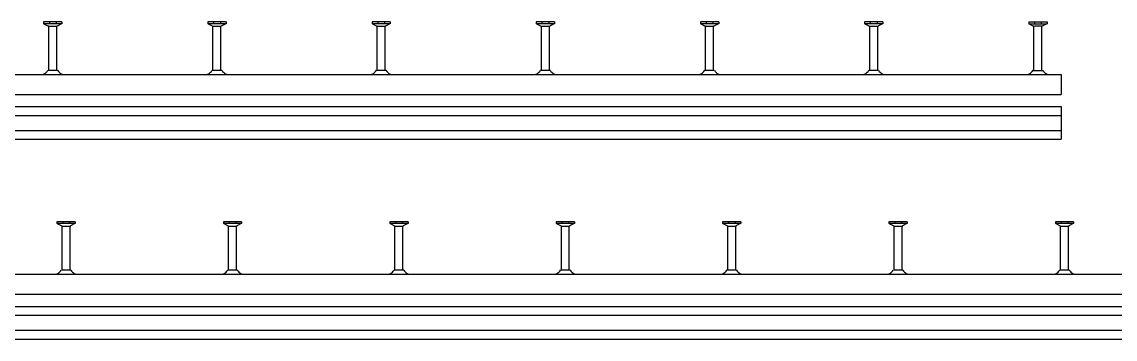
# Model space of a CAD drawing. Header units: millimetres. Extents: x 6357 to 12496, y -479 to 2742.
# Drawn here: x 7894 to 9537, y -479 to -3 of the extents above; entities that cross this region are included whole.
import ezdxf

# ---------------------------------------------------------------- set-up
doc = ezdxf.new("R2010")
doc.units = ezdxf.units.MM
doc.header["$LTSCALE"] = 10
doc.layers.add('HALFEN', color=2, linetype='CONTINUOUS')

msp = doc.modelspace()

# ---------------------------------------------------------------- linework, layer by layer
at = {"layer": 'HALFEN'}
for p, q in [((7954.7, -3.3), (7927.2, -3.3)), ((7927.2, -3.3), (7927.2, -6)), ((7954.7, -6), (7927.2, -6)), ((7927.7, -6), (7934.5, -9.5)), ((7935, -76), (7935, -10.2)), ((7935.6, -9.8), (7946.3, -9.8)), ((7935.9, -3.3), (7935.9, -6)), ((7946, -3.3), (7946, -6)), ((7947, -76), (7947, -10.2)), ((7954.2, -6), (7947.4, -9.5)), ((7954.7, -3.3), (7954.7, -6)), ((8201.4, -3.3), (8173.9, -3.3)), ((8173.9, -3.3), (8173.9, -6)), ((8201.4, -6), (8173.9, -6)), ((8174.4, -6), (8181.2, -9.5)), ((8181.6, -76), (8181.6, -10.2)), ((8182.3, -9.8), (8192.9, -9.8)), ((8182.6, -3.3), (8182.6, -6)), ((8192.7, -3.3), (8192.7, -6)), ((8193.6, -76), (8193.6, -10.2)), ((8200.9, -6), (8194.1, -9.5)), ((8201.4, -3.3), (8201.4, -6)), ((8448, -3.3), (8420.6, -3.3)), ((8420.6, -3.3), (8420.6, -6)), ((8448, -6), (8420.6, -6)), ((8421.1, -6), (8427.9, -9.5)), ((8428.3, -76), (8428.3, -10.2)), ((8429, -9.8), (8439.6, -9.8)), ((8429.2, -3.3), (8429.2, -6)), ((8439.4, -3.3), (8439.4, -6)), ((8440.3, -76), (8440.3, -10.2)), ((8447.5, -6), (8440.7, -9.5)), ((8448, -3.3), (8448, -6)), ((8694.7, -3.3), (8667.2, -3.3)), ((8667.2, -3.3), (8667.2, -6)), ((8694.7, -6), (8667.2, -6)), ((8667.7, -6), (8674.5, -9.5)), ((8675, -76), (8675, -10.2)), ((8675.6, -9.8), (8686.3, -9.8)), ((8675.9, -3.3), (8675.9, -6)), ((8686, -3.3), (8686, -6)), ((8687, -76), (8687, -10.2)), ((8694.2, -6), (8687.4, -9.5)), ((8694.7, -3.3), (8694.7, -6)), ((8941.4, -3.3), (8913.9, -3.3)), ((8913.9, -3.3), (8913.9, -6)), ((8941.4, -6), (8913.9, -6)), ((8914.4, -6), (8921.2, -9.5)), ((8921.6, -76), (8921.6, -10.2)), ((8922.3, -9.8), (8932.9, -9.8)), ((8922.6, -3.3), (8922.6, -6)), ((8932.7, -3.3), (8932.7, -6)), ((8933.6, -76), (8933.6, -10.2)), ((8940.9, -6), (8934.1, -9.5)), ((8941.4, -3.3), (8941.4, -6)), ((9188, -3.3), (9160.6, -3.3)), ((9160.6, -3.3), (9160.6, -6)), ((9188, -6), (9160.6, -6)), ((9161.1, -6), (9167.9, -9.5)), ((9168.3, -76), (9168.3, -10.2)), ((9169, -9.8), (9179.6, -9.8)), ((9169.2, -3.3), (9169.2, -6)), ((9179.4, -3.3), (9179.4, -6)), ((9180.3, -76), (9180.3, -10.2)), ((9187.5, -6), (9180.7, -9.5)), ((9188, -3.3), (9188, -6)), ((9407.2, -3.3), (9434.7, -3.3)), ((9407.2, -3.3), (9407.2, -6)), ((9407.2, -6), (9434.7, -6)), ((9407.7, -6), (9414.5, -9.5)), ((9415, -76), (9415, -10.2)), ((9426.3, -9.8), (9415.7, -9.8)), ((9415.9, -3.3), (9415.9, -6)), ((9426, -3.3), (9426, -6)), ((9427, -76), (9427, -10.2)), ((9434.2, -6), (9427.4, -9.5)), ((9434.7, -3.3), (9434.7, -6)), ((6426, -82), (9456, -82)), ((7948.2, -76), (7933.8, -76)), ((8194.8, -76), (8180.4, -76)), ((8441.5, -76), (8427.1, -76)), ((8688.2, -76), (8673.8, -76)), ((8934.8, -76), (8920.4, -76)), ((9181.5, -76), (9167.1, -76)), ((9413.8, -76), (9428.2, -76)), ((9456, -82), (9456, -112)), ((6426, -112), (9456, -112)), ((6426, -130.4), (9456, -130.4)), ((9456, -130.4), (9456, -179.4)), ((6426, -143.6), (9456, -143.6)), ((6426, -166.1), (9456, -166.1)), ((6426, -179.4), (9456, -179.4)), ((7974.7, -303.3), (7947.2, -303.3)), ((7947.2, -303.3), (7947.2, -306)), ((7974.7, -306), (7947.2, -306)), ((7947.7, -306), (7954.5, -309.5)), ((7955, -376), (7955, -310.2)), ((7955.6, -309.8), (7966.3, -309.8)), ((7955.9, -303.3), (7955.9, -306)), ((7966, -303.3), (7966, -306)), ((7967, -376), (7967, -310.2)), ((7974.2, -306), (7967.4, -309.5)), ((7974.7, -303.3), (7974.7, -306)), ((8224.7, -303.3), (8197.2, -303.3)), ((8197.2, -303.3), (8197.2, -306)), ((8224.7, -306), (8197.2, -306)), ((8197.7, -306), (8204.5, -309.5)), ((8205, -376), (8205, -310.2)), ((8205.6, -309.8), (8216.3, -309.8)), ((8205.9, -303.3), (8205.9, -306)), ((8216, -303.3), (8216, -306)), ((8217, -376), (8217, -310.2)), ((8224.2, -306), (8217.4, -309.5)), ((8224.7, -303.3), (8224.7, -306)), ((8474.7, -303.3), (8447.2, -303.3)), ((8447.2, -303.3), (8447.2, -306)), ((8474.7, -306), (8447.2, -306)), ((8447.7, -306), (8454.5, -309.5)), ((8455, -376), (8455, -310.2)), ((8455.6, -309.8), (8466.3, -309.8)), ((8455.9, -303.3), (8455.9, -306)), ((8466, -303.3), (8466, -306)), ((8467, -376), (8467, -310.2)), ((8474.2, -306), (8467.4, -309.5)), ((8474.7, -303.3), (8474.7, -306)), ((8724.7, -303.3), (8697.2, -303.3)), ((8697.2, -303.3), (8697.2, -306)), ((8724.7, -306), (8697.2, -306)), ((8697.7, -306), (8704.5, -309.5)), ((8705, -376), (8705, -310.2)), ((8705.6, -309.8), (8716.3, -309.8)), ((8705.9, -303.3), (8705.9, -306)), ((8716, -303.3), (8716, -306)), ((8717, -376), (8717, -310.2)), ((8724.2, -306), (8717.4, -309.5)), ((8724.7, -303.3), (8724.7, -306)), ((8974.7, -303.3), (8947.2, -303.3)), ((8947.2, -303.3), (8947.2, -306)), ((8974.7, -306), (8947.2, -306)), ((8947.7, -306), (8954.5, -309.5)), ((8955, -376), (8955, -310.2)), ((8955.6, -309.8), (8966.3, -309.8)), ((8955.9, -303.3), (8955.9, -306)), ((8966, -303.3), (8966, -306)), ((8967, -376), (8967, -310.2)), ((8974.2, -306), (8967.4, -309.5)), ((8974.7, -303.3), (8974.7, -306)), ((9224.7, -303.3), (9197.2, -303.3)), ((9197.2, -303.3), (9197.2, -306)), ((9224.7, -306), (9197.2, -306)), ((9197.7, -306), (9204.5, -309.5)), ((9205, -376), (9205, -310.2)), ((9205.6, -309.8), (9216.3, -309.8)), ((9205.9, -303.3), (9205.9, -306)), ((9216, -303.3), (9216, -306)), ((9217, -376), (9217, -310.2)), ((9224.2, -306), (9217.4, -309.5)), ((9224.7, -303.3), (9224.7, -306)), ((9474.7, -303.3), (9447.2, -303.3)), ((9447.2, -303.3), (9447.2, -306)), ((9474.7, -306), (9447.2, -306)), ((9447.7, -306), (9454.5, -309.5)), ((9455, -376), (9455, -310.2)), ((9455.6, -309.8), (9466.3, -309.8)), ((9455.9, -303.3), (9455.9, -306)), ((9466, -303.3), (9466, -306)), ((9467, -376), (9467, -310.2)), ((9474.2, -306), (9467.4, -309.5)), ((9474.7, -303.3), (9474.7, -306)), ((7968.2, -376), (7953.8, -376)), ((8218.2, -376), (8203.8, -376)), ((8468.2, -376), (8453.8, -376)), ((8718.2, -376), (8703.8, -376)), ((8968.2, -376), (8953.8, -376)), ((9218.2, -376), (9203.8, -376)), ((9468.2, -376), (9453.8, -376)), ((6426, -382), (12496, -382)), ((6426, -412), (12496, -412)), ((6426, -430.4), (12496, -430.4)), ((6426, -443.6), (12496, -443.6)), ((6426, -466.1), (12496, -466.1)), ((6426, -479.4), (12496, -479.4))]:
    msp.add_line(p, q, dxfattribs=at)
for centre, radius, start, end in [((7934.2, -10.2), 0.8, 0, 62.3005), ((7947.8, -10.2), 0.8, 117.6995, 180), ((8180.8, -10.2), 0.8, 0, 62.3005), ((8194.4, -10.2), 0.8, 117.6995, 180), ((8427.5, -10.2), 0.8, 0, 62.3005), ((8441.1, -10.2), 0.8, 117.6995, 180), ((8674.2, -10.2), 0.8, 0, 62.3005), ((8687.8, -10.2), 0.8, 117.6995, 180), ((8920.8, -10.2), 0.8, 0, 62.3005), ((8934.4, -10.2), 0.8, 117.6995, 180), ((9167.5, -10.2), 0.8, 0, 62.3005), ((9181.1, -10.2), 0.8, 117.6995, 180), ((9414.2, -10.2), 0.8, 0, 62.3005), ((9427.8, -10.2), 0.8, 117.6995, 180), ((7924.2, -73.2), 9, 283.5362, 296.8414), ((7919.3, -66.4), 17.3, 301.0756, 326.5383), ((7962.6, -66.4), 17.3, 213.4617, 238.9244), ((7957.7, -73.2), 9, 243.1586, 256.4638), ((8170.9, -73.2), 9, 283.5362, 296.8414), ((8166, -66.4), 17.3, 301.0756, 326.5383), ((8209.3, -66.4), 17.3, 213.4617, 238.9244), ((8204.4, -73.2), 9, 243.1586, 256.4638), ((8417.5, -73.2), 9, 283.5362, 296.8414), ((8412.7, -66.4), 17.3, 301.0756, 326.5383), ((8455.9, -66.4), 17.3, 213.4617, 238.9244), ((8451.1, -73.2), 9, 243.1586, 256.4638), ((8664.2, -73.2), 9, 283.5362, 296.8414), ((8659.3, -66.4), 17.3, 301.0756, 326.5383), ((8702.6, -66.4), 17.3, 213.4617, 238.9244), ((8697.7, -73.2), 9, 243.1586, 256.4638), ((8910.9, -73.2), 9, 283.5362, 296.8414), ((8906, -66.4), 17.3, 301.0756, 326.5383), ((8949.3, -66.4), 17.3, 213.4617, 238.9244), ((8944.4, -73.2), 9, 243.1586, 256.4638), ((9157.5, -73.2), 9, 283.5362, 296.8414), ((9152.7, -66.4), 17.3, 301.0756, 326.5383), ((9195.9, -66.4), 17.3, 213.4617, 238.9244), ((9191.1, -73.2), 9, 243.1586, 256.4638), ((9404.2, -73.2), 9, 283.5362, 296.8414), ((9399.3, -66.4), 17.3, 301.0756, 326.5383), ((9442.6, -66.4), 17.3, 213.4617, 238.9244), ((9437.7, -73.2), 9, 243.1586, 256.4638), ((7954.2, -310.2), 0.8, 0, 62.3005), ((7967.8, -310.2), 0.8, 117.6995, 180), ((8204.2, -310.2), 0.8, 0, 62.3005), ((8217.8, -310.2), 0.8, 117.6995, 180), ((8454.2, -310.2), 0.8, 0, 62.3005), ((8467.8, -310.2), 0.8, 117.6995, 180), ((8704.2, -310.2), 0.8, 0, 62.3005), ((8717.8, -310.2), 0.8, 117.6995, 180), ((8954.2, -310.2), 0.8, 0, 62.3005), ((8967.8, -310.2), 0.8, 117.6995, 180), ((9204.2, -310.2), 0.8, 0, 62.3005), ((9217.8, -310.2), 0.8, 117.6995, 180), ((9454.2, -310.2), 0.8, 0, 62.3005), ((9467.8, -310.2), 0.8, 117.6995, 180), ((7939.3, -366.4), 17.3, 301.0756, 326.5383), ((7982.6, -366.4), 17.3, 213.4617, 238.9244), ((8189.3, -366.4), 17.3, 301.0756, 326.5383), ((8232.6, -366.4), 17.3, 213.4617, 238.9244), ((8439.3, -366.4), 17.3, 301.0756, 326.5383), ((8482.6, -366.4), 17.3, 213.4617, 238.9244), ((8689.3, -366.4), 17.3, 301.0756, 326.5383), ((8732.6, -366.4), 17.3, 213.4617, 238.9244), ((8939.3, -366.4), 17.3, 301.0756, 326.5383), ((8982.6, -366.4), 17.3, 213.4617, 238.9244), ((9189.3, -366.4), 17.3, 301.0756, 326.5383), ((9232.6, -366.4), 17.3, 213.4617, 238.9244), ((9439.3, -366.4), 17.3, 301.0756, 326.5383), ((9482.6, -366.4), 17.3, 213.4617, 238.9244), ((7944.2, -373.2), 9, 283.5362, 296.8414), ((7977.7, -373.2), 9, 243.1586, 256.4638), ((8194.2, -373.2), 9, 283.5362, 296.8414), ((8227.7, -373.2), 9, 243.1586, 256.4638), ((8444.2, -373.2), 9, 283.5362, 296.8414), ((8477.7, -373.2), 9, 243.1586, 256.4638), ((8694.2, -373.2), 9, 283.5362, 296.8414), ((8727.7, -373.2), 9, 243.1586, 256.4638), ((8944.2, -373.2), 9, 283.5362, 296.8414), ((8977.7, -373.2), 9, 243.1586, 256.4638), ((9194.2, -373.2), 9, 283.5362, 296.8414), ((9227.7, -373.2), 9, 243.1586, 256.4638), ((9444.2, -373.2), 9, 283.5362, 296.8414), ((9477.7, -373.2), 9, 243.1586, 256.4638)]:
    msp.add_arc(centre, radius, start, end, dxfattribs=at)

doc.saveas('drawing.dxf')
